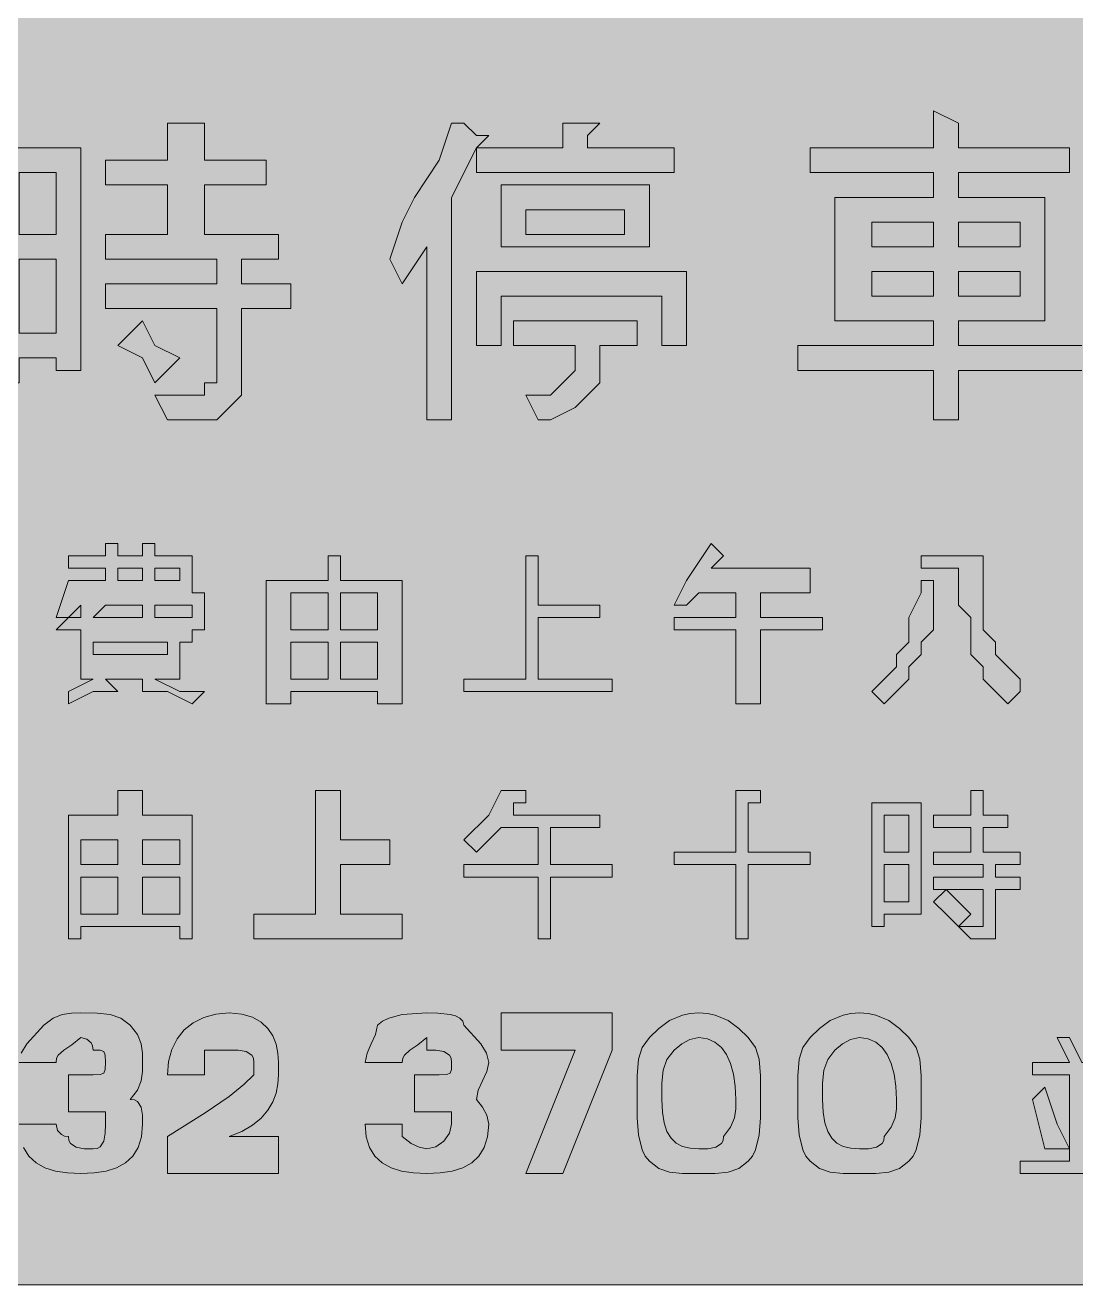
# Model space of a CAD drawing. Header units: metres. Extents: x 9 to 558, y 11 to 260.
# Drawn here: x 253.4 to 355.4, y 11.3 to 133.6 of the extents above; entities that cross this region are included whole.
import ezdxf

# ---------------------------------------------------------------- set-up
doc = ezdxf.new("R2010")
doc.units = ezdxf.units.M
doc.layers.add('FILL_BLACK_000000', color=7, linetype='Continuous', true_color=0x000000)
doc.layers.add('FILL_YELLOW_FFFF00', color=7, linetype='Continuous', true_color=0xffff00)

msp = doc.modelspace()

# ---------------------------------------------------------------- hatches: boundary and pattern name
at = {"layer": 'FILL_BLACK_000000', "true_color": 0x000000}
h = msp.add_hatch(color=7, dxfattribs=at)
h.dxf.hatch_style = 1
h.paths.add_polyline_path([(344.01, 121.68), (354.81, 121.68), (354.81, 119.28), (344.01, 119.28), (344.01, 116.88), (352.41, 116.88), (352.41, 104.88), (344.01, 104.88), (344.01, 102.48), (356.01, 102.48), (356.01, 100.08), (344.01, 100.08), (344.01, 95.28), (341.61, 95.28), (341.61, 100.08), (328.41, 100.08), (328.41, 102.48), (341.61, 102.48), (341.61, 104.88), (332.01, 104.88), (332.01, 116.88), (341.61, 116.88), (341.61, 119.28), (329.61, 119.28), (329.61, 121.68), (341.61, 121.68), (341.61, 125.28), (344.01, 124.08), (344.01, 122.88), (344.01, 121.68)])
h.paths.add_polyline_path([(341.61, 112.08), (341.61, 114.48), (335.61, 114.48), (335.61, 112.08), (341.61, 112.08)], flags=16)
h.paths.add_polyline_path([(335.61, 107.28), (341.61, 107.28), (341.61, 109.68), (335.61, 109.68), (335.61, 107.28)], flags=16)
h.paths.add_polyline_path([(344.01, 114.48), (344.01, 112.08), (350.01, 112.08), (350.01, 114.48), (344.01, 114.48)], flags=16)
h.paths.add_polyline_path([(350.01, 109.68), (344.01, 109.68), (344.01, 107.28), (350.01, 107.28), (350.01, 109.68)], flags=16)
h = msp.add_hatch(color=7, dxfattribs=at)
h.dxf.hatch_style = 1
h.paths.add_polyline_path([(267.21, 118.08), (261.21, 118.08), (261.21, 120.48), (267.21, 120.48), (267.21, 124.08), (270.81, 124.08), (270.81, 122.88), (270.81, 120.48), (276.81, 120.48), (276.81, 118.08), (270.81, 118.08), (270.81, 113.28), (278.01, 113.28), (278.01, 110.88), (274.41, 110.88), (274.41, 108.48), (279.21, 108.48), (279.21, 106.08), (274.41, 106.08), (274.41, 98.88), (274.41, 97.68), (273.21, 96.48), (272.01, 95.28), (270.81, 95.28), (267.21, 95.28), (266.01, 97.68), (269.61, 97.68), (270.81, 97.68), (270.81, 98.88), (272.01, 98.88), (272.01, 100.08), (272.01, 106.08), (261.21, 106.08), (261.21, 108.48), (272.01, 108.48), (272.01, 110.88), (261.21, 110.88), (261.21, 113.28), (267.21, 113.28), (267.21, 118.08)])
h = msp.add_hatch(color=7, dxfattribs=at)
h.dxf.hatch_style = 1
h.paths.add_polyline_path([(297.21, 122.88), (298.41, 122.88), (297.21, 121.68), (294.81, 116.88), (294.81, 95.28), (292.41, 95.28), (292.41, 112.08), (290.01, 108.48), (288.81, 110.88), (290.01, 114.48), (291.21, 116.88), (293.61, 120.48), (294.81, 124.08), (296.01, 124.08), (297.21, 122.88)])
h = msp.add_hatch(color=7, dxfattribs=at)
h.dxf.hatch_style = 1
h.paths.add_polyline_path([(308.01, 124.08), (309.21, 124.08), (308.01, 122.88), (308.01, 121.68), (316.41, 121.68), (316.41, 119.28), (297.21, 119.28), (297.21, 121.68), (305.61, 121.68), (305.61, 124.08), (308.01, 124.08)])
h = msp.add_hatch(color=7, dxfattribs=at)
h.dxf.hatch_style = 1
h.paths.add_polyline_path([(256.41, 100.08), (256.41, 101.28), (252.81, 101.28), (252.81, 98.88), (250.41, 98.88), (250.41, 100.08), (250.41, 121.68), (258.81, 121.68), (258.81, 100.08), (256.41, 100.08)])
h.paths.add_polyline_path([(252.81, 119.28), (252.81, 113.28), (256.41, 113.28), (256.41, 119.28), (252.81, 119.28)], flags=16)
h.paths.add_polyline_path([(256.41, 110.88), (252.81, 110.88), (252.81, 103.68), (256.41, 103.68), (256.41, 110.88)], flags=16)
h = msp.add_hatch(color=7, dxfattribs=at)
h.dxf.hatch_style = 1
h.paths.add_polyline_path([(314.01, 112.08), (299.61, 112.08), (299.61, 118.08), (314.01, 118.08), (314.01, 112.08)])
h.paths.add_polyline_path([(311.61, 115.68), (302.01, 115.68), (302.01, 113.28), (311.61, 113.28), (311.61, 115.68)], flags=16)
h = msp.add_hatch(color=7, dxfattribs=at)
h.dxf.hatch_style = 1
h.paths.add_polyline_path([(317.61, 109.68), (317.61, 102.48), (315.21, 102.48), (315.21, 107.28), (299.61, 107.28), (299.61, 102.48), (297.21, 102.48), (297.21, 109.68), (317.61, 109.68)])
h = msp.add_hatch(color=7, dxfattribs=at)
h.dxf.hatch_style = 1
h.paths.add_polyline_path([(266.01, 102.48), (268.41, 101.28), (266.01, 98.88), (264.81, 101.28), (262.41, 102.48), (264.81, 104.88), (266.01, 102.48)])
h = msp.add_hatch(color=7, dxfattribs=at)
h.dxf.hatch_style = 1
h.paths.add_polyline_path([(312.81, 104.88), (312.81, 102.48), (309.21, 102.48), (309.21, 100.08), (309.21, 98.88), (308.01, 97.68), (306.81, 96.48), (304.41, 95.28), (303.21, 95.28), (302.01, 97.68), (304.41, 97.68), (305.61, 98.88), (306.81, 100.08), (306.81, 102.48), (300.81, 102.48), (300.81, 104.88), (312.81, 104.88)])
h = msp.add_hatch(color=7, dxfattribs=at)
h.dxf.hatch_style = 1
h.paths.add_polyline_path([(261.21, 82.08), (261.21, 83.28), (262.41, 83.28), (262.41, 82.08), (264.81, 82.08), (264.81, 83.28), (266.01, 83.28), (266.01, 82.08), (269.61, 82.08), (269.61, 78.48), (270.81, 78.48), (270.81, 76.08), (270.81, 74.88), (269.61, 74.88), (269.61, 73.68), (268.41, 73.68), (268.41, 70.08), (266.01, 70.08), (268.41, 68.88), (270.81, 68.88), (269.61, 67.68), (267.21, 68.88), (264.81, 68.88), (264.81, 70.08), (261.21, 70.08), (262.41, 68.88), (260.01, 68.88), (257.61, 67.68), (257.61, 68.88), (260.01, 70.08), (258.81, 70.08), (258.81, 74.88), (257.61, 74.88), (256.41, 74.88), (257.61, 76.08), (256.41, 76.08), (257.61, 79.68), (261.21, 79.68), (261.21, 80.88), (257.61, 80.88), (257.61, 82.08), (261.21, 82.08)])
h.paths.add_polyline_path([(258.81, 76.08), (258.81, 77.28), (257.61, 76.08), (258.81, 76.08)], flags=16)
h.paths.add_polyline_path([(264.81, 80.88), (262.41, 80.88), (262.41, 79.68), (264.81, 79.68), (264.81, 80.88)], flags=16)
h.paths.add_polyline_path([(268.41, 79.68), (268.41, 80.88), (266.01, 80.88), (266.01, 79.68), (268.41, 79.68)], flags=16)
h.paths.add_polyline_path([(264.81, 76.08), (264.81, 77.28), (261.21, 77.28), (260.01, 76.08), (264.81, 76.08)], flags=16)
h.paths.add_polyline_path([(269.61, 77.28), (266.01, 77.28), (266.01, 76.08), (268.41, 76.08), (269.61, 76.08), (269.61, 77.28)], flags=16)
h.paths.add_polyline_path([(267.21, 73.68), (260.01, 73.68), (260.01, 72.48), (267.21, 72.48), (267.21, 73.68)], flags=16)
h = msp.add_hatch(color=7, dxfattribs=at)
h.dxf.hatch_style = 1
h.paths.add_polyline_path([(317.61, 79.68), (320.01, 83.28), (321.21, 82.08), (320.01, 80.88), (329.61, 80.88), (329.61, 78.48), (324.81, 78.48), (324.81, 76.08), (330.81, 76.08), (330.81, 74.88), (324.81, 74.88), (324.81, 67.68), (322.41, 67.68), (322.41, 74.88), (316.41, 74.88), (316.41, 76.08), (322.41, 76.08), (322.41, 78.48), (318.81, 78.48), (317.61, 77.28), (316.41, 77.28), (317.61, 79.68)])
h = msp.add_hatch(color=7, dxfattribs=at)
h.dxf.hatch_style = 1
h.paths.add_polyline_path([(290.01, 79.68), (290.01, 67.68), (287.61, 67.68), (287.61, 68.88), (279.21, 68.88), (279.21, 67.68), (276.81, 67.68), (276.81, 79.68), (282.81, 79.68), (282.81, 82.08), (284.01, 82.08), (284.01, 79.68), (290.01, 79.68)])
h.paths.add_polyline_path([(282.81, 74.88), (282.81, 78.48), (279.21, 78.48), (279.21, 74.88), (282.81, 74.88)], flags=16)
h.paths.add_polyline_path([(284.01, 74.88), (287.61, 74.88), (287.61, 78.48), (284.01, 78.48), (284.01, 74.88)], flags=16)
h.paths.add_polyline_path([(279.21, 73.68), (279.21, 70.08), (282.81, 70.08), (282.81, 73.68), (279.21, 73.68)], flags=16)
h.paths.add_polyline_path([(287.61, 73.68), (284.01, 73.68), (284.01, 70.08), (287.61, 70.08), (287.61, 73.68)], flags=16)
h = msp.add_hatch(color=7, dxfattribs=at)
h.dxf.hatch_style = 1
h.paths.add_polyline_path([(303.21, 77.28), (309.21, 77.28), (309.21, 76.08), (303.21, 76.08), (303.21, 70.08), (310.41, 70.08), (310.41, 68.88), (296.01, 68.88), (296.01, 70.08), (302.01, 70.08), (302.01, 82.08), (303.21, 82.08), (303.21, 77.28)])
h = msp.add_hatch(color=7, dxfattribs=at)
h.dxf.hatch_style = 1
h.paths.add_polyline_path([(346.41, 82.08), (346.41, 79.68), (346.41, 77.28), (346.41, 76.08), (346.41, 74.88), (347.61, 73.68), (347.61, 72.48), (348.81, 71.28), (350.01, 70.08), (350.01, 68.88), (348.81, 67.68), (347.61, 68.88), (346.41, 70.08), (346.41, 71.28), (345.21, 72.48), (345.21, 74.88), (345.21, 76.08), (344.01, 77.28), (344.01, 78.48), (344.01, 80.88), (340.41, 80.88), (340.41, 82.08), (346.41, 82.08)])
h = msp.add_hatch(color=7, dxfattribs=at)
h.dxf.hatch_style = 1
h.paths.add_polyline_path([(336.81, 70.08), (338.01, 71.28), (338.01, 72.48), (339.21, 73.68), (339.21, 74.88), (339.21, 76.08), (340.41, 78.48), (340.41, 79.68), (341.61, 79.68), (341.61, 78.48), (341.61, 77.28), (341.61, 74.88), (340.41, 73.68), (340.41, 72.48), (339.21, 71.28), (339.21, 70.08), (338.01, 68.88), (336.81, 67.68), (335.61, 68.88), (336.81, 70.08)])
h = msp.add_hatch(color=7, dxfattribs=at)
h.dxf.hatch_style = 1
h.paths.add_polyline_path([(264.81, 58.08), (264.81, 56.88), (269.61, 56.88), (269.61, 44.88), (268.41, 44.88), (268.41, 46.08), (258.81, 46.08), (258.81, 44.88), (257.61, 44.88), (257.61, 56.88), (262.41, 56.88), (262.41, 59.28), (263.61, 59.28), (264.81, 59.28), (264.81, 58.08)])
h.paths.add_polyline_path([(262.41, 52.08), (262.41, 54.48), (258.81, 54.48), (258.81, 52.08), (262.41, 52.08)], flags=16)
h.paths.add_polyline_path([(264.81, 52.08), (268.41, 52.08), (268.41, 54.48), (264.81, 54.48), (264.81, 52.08)], flags=16)
h.paths.add_polyline_path([(258.81, 50.88), (258.81, 47.28), (262.41, 47.28), (262.41, 50.88), (258.81, 50.88)], flags=16)
h.paths.add_polyline_path([(268.41, 50.88), (264.81, 50.88), (264.81, 47.28), (268.41, 47.28), (268.41, 50.88)], flags=16)
h = msp.add_hatch(color=7, dxfattribs=at)
h.dxf.hatch_style = 1
h.paths.add_polyline_path([(284.01, 59.28), (284.01, 58.08), (284.01, 54.48), (288.81, 54.48), (288.81, 52.08), (284.01, 52.08), (284.01, 47.28), (290.01, 47.28), (290.01, 44.88), (275.61, 44.88), (275.61, 47.28), (281.61, 47.28), (281.61, 59.28), (282.81, 59.28), (284.01, 59.28)])
h = msp.add_hatch(color=7, dxfattribs=at)
h.dxf.hatch_style = 1
h.paths.add_polyline_path([(298.41, 56.88), (299.61, 59.28), (300.81, 59.28), (302.01, 59.28), (302.01, 58.08), (300.81, 58.08), (300.81, 56.88), (309.21, 56.88), (309.21, 55.68), (304.41, 55.68), (304.41, 52.08), (310.41, 52.08), (310.41, 50.88), (304.41, 50.88), (304.41, 44.88), (303.21, 44.88), (303.21, 50.88), (296.01, 50.88), (296.01, 52.08), (303.21, 52.08), (303.21, 55.68), (299.61, 55.68), (297.21, 53.28), (296.01, 54.48), (298.41, 56.88)])
h = msp.add_hatch(color=7, dxfattribs=at)
h.dxf.hatch_style = 1
h.paths.add_polyline_path([(324.81, 59.28), (324.81, 58.08), (323.61, 58.08), (323.61, 53.28), (329.61, 53.28), (329.61, 52.08), (323.61, 52.08), (323.61, 44.88), (322.41, 44.88), (322.41, 52.08), (316.41, 52.08), (316.41, 53.28), (322.41, 53.28), (322.41, 59.28), (323.61, 59.28), (324.81, 59.28)])
h = msp.add_hatch(color=7, dxfattribs=at)
h.dxf.hatch_style = 1
h.paths.add_polyline_path([(345.21, 55.68), (341.61, 55.68), (341.61, 56.88), (345.21, 56.88), (345.21, 59.28), (346.41, 59.28), (346.41, 58.08), (346.41, 56.88), (348.81, 56.88), (348.81, 55.68), (346.41, 55.68), (346.41, 53.28), (350.01, 53.28), (350.01, 52.08), (347.61, 52.08), (347.61, 50.88), (350.01, 50.88), (350.01, 49.68), (347.61, 49.68), (347.61, 46.08), (347.61, 44.88), (346.41, 44.88), (345.21, 44.88), (344.01, 46.08), (345.21, 46.08), (346.41, 46.08), (346.41, 47.28), (346.41, 49.68), (341.61, 49.68), (341.61, 50.88), (346.41, 50.88), (346.41, 52.08), (341.61, 52.08), (341.61, 53.28), (345.21, 53.28), (345.21, 55.68)])
h = msp.add_hatch(color=7, dxfattribs=at)
h.dxf.hatch_style = 1
h.paths.add_polyline_path([(339.21, 47.28), (336.81, 47.28), (336.81, 46.08), (335.61, 46.08), (335.61, 47.28), (335.61, 58.08), (340.41, 58.08), (340.41, 47.28), (339.21, 47.28)])
h.paths.add_polyline_path([(336.81, 56.88), (336.81, 53.28), (339.21, 53.28), (339.21, 56.88), (336.81, 56.88)], flags=16)
h.paths.add_polyline_path([(339.21, 52.08), (336.81, 52.08), (336.81, 48.48), (339.21, 48.48), (339.21, 52.08)], flags=16)
h = msp.add_hatch(color=7, dxfattribs=at)
h.dxf.hatch_style = 1
h.paths.add_polyline_path([(344.01, 48.48), (345.21, 47.28), (344.01, 46.08), (342.81, 47.28), (341.61, 48.48), (342.81, 49.68), (344.01, 48.48)])
h = msp.add_hatch(color=7, dxfattribs=at)
h.dxf.hatch_style = 1
h.paths.add_polyline_path([(257.52, 22.14), (256.35, 22.32), (255.33, 22.65), (254.46, 23.13), (253.76, 23.78), (253.24, 24.61), (252.92, 25.64), (252.81, 26.88), (256.41, 26.88), (256.56, 26.28), (256.92, 25.87), (257.21, 25.73), (257.61, 25.68), (257.66, 25.28), (257.82, 24.99), (258.36, 24.63), (259.13, 24.5), (260.01, 24.48), (260.41, 24.53), (260.7, 24.69), (261.06, 25.23), (261.19, 26), (261.21, 26.88), (261.21, 28.08), (260.01, 28.08), (257.61, 28.08), (257.61, 31.68), (260.01, 31.68), (260.7, 31.7), (261.06, 31.83), (261.19, 32.19), (261.21, 32.88), (261.19, 33.57), (261.06, 33.93), (260.7, 34.06), (260.01, 34.08), (259.96, 34.48), (259.82, 34.77), (259.41, 35.13), (258.81, 35.28), (257.93, 34.57), (257.16, 34.08), (256.62, 33.59), (256.46, 33.28), (256.41, 32.88), (252.81, 32.88), (253.02, 33.78), (253.56, 34.68), (255.21, 36.48), (256.11, 37.17), (257.01, 37.53), (257.91, 37.66), (258.81, 37.68), (260.4, 37.66), (261.66, 37.53), (262.69, 37.17), (263.61, 36.48), (264.3, 35.58), (264.66, 34.68), (264.79, 33.78), (264.81, 32.88), (264.79, 31.98), (264.66, 31.08), (264.3, 30.18), (263.61, 29.28), (264.01, 29.23), (264.3, 29.07), (264.66, 28.53), (264.79, 27.76), (264.81, 26.88), (264.7, 25.64), (264.38, 24.61), (263.86, 23.78), (263.16, 23.13), (262.29, 22.65), (261.27, 22.32), (260.1, 22.14), (258.81, 22.08), (257.52, 22.14)])
h = msp.add_hatch(color=7, dxfattribs=at)
h.dxf.hatch_style = 1
h.paths.add_polyline_path([(278.01, 25.68), (278.01, 22.08), (267.21, 22.08), (267.21, 25.68), (270.88, 27.97), (273.21, 29.58), (274.63, 30.74), (275.61, 31.68), (275.61, 32.88), (275.56, 33.28), (275.4, 33.57), (274.86, 33.93), (274.09, 34.06), (273.21, 34.08), (270.81, 34.08), (270.81, 32.88), (270.81, 31.68), (267.21, 31.68), (267.32, 32.97), (267.64, 34.14), (268.16, 35.16), (268.86, 36.03), (269.73, 36.73), (270.75, 37.25), (271.92, 37.57), (273.21, 37.68), (274.45, 37.57), (275.48, 37.27), (276.31, 36.79), (276.96, 36.18), (277.44, 35.45), (277.77, 34.64), (277.95, 33.78), (278.01, 32.88), (278.01, 31.68), (277.95, 30.78), (277.77, 29.9), (277.44, 29.04), (276.96, 28.23), (276.31, 27.47), (275.48, 26.79), (274.45, 26.18), (273.21, 25.68), (278.01, 25.68)])
h = msp.add_hatch(color=7, dxfattribs=at)
h.dxf.hatch_style = 1
h.paths.add_polyline_path([(291.12, 22.14), (289.95, 22.32), (288.93, 22.65), (288.06, 23.13), (287.36, 23.78), (286.84, 24.61), (286.52, 25.64), (286.41, 26.88), (290.01, 26.88), (290.01, 25.68), (290.89, 24.99), (291.66, 24.63), (292.41, 24.48), (293.29, 24.69), (294.06, 25.23), (294.6, 26), (294.81, 26.88), (294.81, 28.08), (293.61, 28.08), (291.21, 28.08), (291.21, 31.68), (293.61, 31.68), (294.3, 31.7), (294.66, 31.83), (294.79, 32.19), (294.81, 32.88), (294.76, 33.28), (294.6, 33.57), (294.06, 33.93), (293.29, 34.06), (292.41, 34.08), (292.41, 35.28), (291.53, 34.57), (290.76, 34.08), (290.22, 33.59), (290.06, 33.28), (290.01, 32.88), (286.41, 32.88), (286.6, 33.78), (287.01, 34.68), (287.42, 35.58), (287.61, 36.48), (288.11, 36.88), (288.7, 37.17), (290.01, 37.53), (292.41, 37.68), (293.48, 37.66), (294.66, 37.53), (295.19, 37.39), (295.62, 37.17), (295.9, 36.88), (296.01, 36.48), (297.66, 34.68), (298.2, 33.78), (298.41, 32.88), (298.22, 31.98), (297.81, 31.08), (297.4, 30.18), (297.21, 29.28), (297.81, 28.53), (298.22, 27.76), (298.41, 26.88), (298.3, 25.64), (297.98, 24.61), (297.46, 23.78), (296.76, 23.13), (295.89, 22.65), (294.87, 22.32), (293.7, 22.14), (292.41, 22.08), (291.12, 22.14)])
h = msp.add_hatch(color=7, dxfattribs=at)
h.dxf.hatch_style = 1
h.paths.add_polyline_path([(306.81, 34.08), (299.61, 34.08), (299.61, 37.68), (310.41, 37.68), (310.41, 34.08), (305.61, 22.08), (302.01, 22.08), (306.81, 34.08)])
h = msp.add_hatch(color=7, dxfattribs=at)
h.dxf.hatch_style = 1
h.paths.add_polyline_path([(324.66, 25.83), (324.3, 24.39), (324.01, 23.78), (323.61, 23.28), (322.69, 22.59), (321.66, 22.23), (320.4, 22.1), (318.81, 22.08), (317.22, 22.1), (315.96, 22.23), (314.93, 22.59), (314.01, 23.28), (313.61, 23.78), (313.32, 24.39), (312.96, 25.83), (312.83, 27.5), (312.81, 29.28), (312.83, 31.57), (312.96, 33.18), (313.32, 34.34), (314.01, 35.28), (314.93, 36.16), (315.96, 36.93), (317.22, 37.47), (317.96, 37.63), (318.81, 37.68), (319.66, 37.63), (320.4, 37.47), (321.66, 36.93), (322.69, 36.16), (323.61, 35.28), (324.3, 34.34), (324.66, 33.18), (324.79, 31.57), (324.81, 29.28), (324.79, 27.5), (324.66, 25.83)])
h.paths.add_polyline_path([(322.18, 31.74), (321.9, 32.76), (321.51, 33.63), (321, 34.33), (320.38, 34.85), (319.65, 35.17), (318.81, 35.28), (317.93, 35.09), (317.16, 34.68), (316.41, 34.08), (315.72, 33.16), (315.36, 32.13), (315.23, 30.87), (315.21, 29.28), (315.27, 28.04), (315.43, 27.01), (315.72, 26.18), (316.11, 25.53), (316.62, 25.05), (317.23, 24.72), (317.97, 24.54), (318.81, 24.48), (319.69, 24.5), (320.46, 24.63), (321, 24.99), (321.16, 25.28), (321.21, 25.68), (321.9, 26.58), (322.26, 27.48), (322.39, 28.38), (322.41, 29.28), (322.35, 30.57), (322.18, 31.74)], flags=16)
h = msp.add_hatch(color=7, dxfattribs=at)
h.dxf.hatch_style = 1
h.paths.add_polyline_path([(340.26, 25.83), (339.9, 24.39), (339.61, 23.78), (339.21, 23.28), (338.29, 22.59), (337.26, 22.23), (336, 22.1), (334.41, 22.08), (332.82, 22.1), (331.56, 22.23), (330.53, 22.59), (329.61, 23.28), (329.21, 23.78), (328.92, 24.39), (328.56, 25.83), (328.43, 27.5), (328.41, 29.28), (328.43, 31.57), (328.56, 33.18), (328.92, 34.34), (329.61, 35.28), (330.53, 36.16), (331.56, 36.93), (332.82, 37.47), (333.56, 37.63), (334.41, 37.68), (335.26, 37.63), (336, 37.47), (337.26, 36.93), (338.29, 36.16), (339.21, 35.28), (339.9, 34.34), (340.26, 33.18), (340.39, 31.57), (340.41, 29.28), (340.39, 27.5), (340.26, 25.83)])
h.paths.add_polyline_path([(337.78, 31.74), (337.5, 32.76), (337.11, 33.63), (336.6, 34.33), (335.98, 34.85), (335.25, 35.17), (334.41, 35.28), (333.53, 35.09), (332.76, 34.68), (332.01, 34.08), (331.32, 33.16), (330.96, 32.13), (330.83, 30.87), (330.81, 29.28), (330.87, 28.04), (331.03, 27.01), (331.32, 26.18), (331.71, 25.53), (332.22, 25.05), (332.83, 24.72), (333.57, 24.54), (334.41, 24.48), (335.29, 24.5), (336.06, 24.63), (336.6, 24.99), (336.76, 25.28), (336.81, 25.68), (337.5, 26.58), (337.86, 27.48), (337.99, 28.38), (338.01, 29.28), (337.95, 30.57), (337.78, 31.74)], flags=16)
h = msp.add_hatch(color=7, dxfattribs=at)
h.dxf.hatch_style = 1
h.paths.add_polyline_path([(362.01, 34.08), (360.81, 32.88), (364.41, 32.88), (364.41, 31.68), (360.81, 31.68), (360.81, 23.28), (364.41, 23.28), (364.41, 22.08), (350.01, 22.08), (350.01, 23.28), (354.81, 23.28), (354.81, 31.68), (351.21, 31.68), (351.21, 32.88), (354.81, 32.88), (353.61, 35.28), (354.81, 35.28), (356.01, 32.88), (359.61, 32.88), (360.81, 35.28), (362.01, 35.28), (362.01, 34.08)])
h.paths.add_polyline_path([(358.41, 31.68), (357.21, 31.68), (357.21, 23.28), (358.41, 23.28), (358.41, 31.68)], flags=16)
h = msp.add_hatch(color=7, dxfattribs=at)
h.dxf.hatch_style = 1
h.paths.add_polyline_path([(353.61, 26.88), (354.81, 24.48), (352.41, 24.48), (351.21, 29.28), (352.41, 30.48), (353.61, 26.88)])
at = {"layer": 'FILL_YELLOW_FFFF00', "true_color": 0xffff00}
h = msp.add_hatch(color=7, dxfattribs=at)
h.dxf.hatch_style = 1
h.paths.add_polyline_path([(551.26, 259.63), (552.02, 259.47), (553.41, 258.93), (556.41, 257.28), (556.81, 256.78), (557.1, 256.19), (557.46, 254.88), (557.61, 252.48), (557.61, 18.48), (557.61, 16.08), (557.42, 15.2), (557.01, 14.43), (556.41, 13.68), (554.8, 12.29), (554.09, 11.87), (553.41, 11.58), (552.02, 11.32), (550.41, 11.28), (16.41, 11.28), (14.01, 11.28), (13.13, 11.99), (12.36, 12.48), (11.82, 12.97), (11.66, 13.28), (11.61, 13.68), (10.82, 14.13), (10.22, 14.6), (9.8, 15.09), (9.51, 15.63), (9.25, 16.89), (9.21, 18.48), (9.21, 252.48), (9.21, 254.88), (11.61, 257.28), (12.36, 257.88), (13.13, 258.29), (14.01, 258.48), (14.76, 259.08), (15.53, 259.49), (16.41, 259.68), (550.41, 259.68), (551.26, 259.63)])

# ---------------------------------------------------------------- linework, layer by layer
at = {"layer": 'FILL_BLACK_000000', "lineweight": 0, "true_color": 0x000000}
for points in [[(356.01, 100.08), (344.01, 100.08), (344.01, 95.28), (341.61, 95.28), (341.61, 100.08), (328.41, 100.08), (328.41, 102.48), (341.61, 102.48), (341.61, 104.88), (332.01, 104.88), (332.01, 116.88), (341.61, 116.88), (341.61, 119.28), (329.61, 119.28), (329.61, 121.68), (341.61, 121.68), (341.61, 125.28), (344.01, 124.08), (344.01, 122.88), (344.01, 121.68), (354.81, 121.68), (354.81, 119.28), (344.01, 119.28), (344.01, 116.88), (352.41, 116.88), (352.41, 104.88), (344.01, 104.88), (344.01, 102.48), (356.01, 102.48)], [(253.02, 33.78), (253.56, 34.68), (255.21, 36.48), (256.11, 37.17), (257.01, 37.53), (257.91, 37.66), (258.81, 37.68), (260.4, 37.66), (261.66, 37.53), (262.69, 37.17), (263.61, 36.48), (264.3, 35.58), (264.66, 34.68), (264.79, 33.78), (264.81, 32.88), (264.79, 31.98), (264.66, 31.08), (264.3, 30.18), (263.61, 29.28), (264.01, 29.23), (264.3, 29.07), (264.66, 28.53), (264.79, 27.76), (264.81, 26.88), (264.7, 25.64), (264.38, 24.61), (263.86, 23.78), (263.16, 23.13), (262.29, 22.65), (261.27, 22.32), (260.1, 22.14), (258.81, 22.08), (257.52, 22.14), (256.35, 22.32), (255.33, 22.65), (254.46, 23.13), (253.76, 23.78), (253.24, 24.61)], [(252.81, 26.88), (256.41, 26.88), (256.56, 26.28), (256.92, 25.87), (257.21, 25.73), (257.61, 25.68), (257.66, 25.28), (257.82, 24.99), (258.36, 24.63), (259.13, 24.5), (260.01, 24.48), (260.41, 24.53), (260.7, 24.69), (261.06, 25.23), (261.19, 26), (261.21, 26.88), (261.21, 28.08), (260.01, 28.08), (257.61, 28.08), (257.61, 31.68), (260.01, 31.68), (260.7, 31.7), (261.06, 31.83), (261.19, 32.19), (261.21, 32.88), (261.19, 33.57), (261.06, 33.93), (260.7, 34.06), (260.01, 34.08), (259.96, 34.48), (259.82, 34.77), (259.41, 35.13), (258.81, 35.28), (257.93, 34.57), (257.16, 34.08), (256.62, 33.59), (256.46, 33.28), (256.41, 32.88), (252.81, 32.88)]]:
    msp.add_lwpolyline(points, dxfattribs=at)
for points in [[(267.21, 118.08), (261.21, 118.08), (261.21, 120.48), (267.21, 120.48), (267.21, 124.08), (270.81, 124.08), (270.81, 122.88), (270.81, 120.48), (276.81, 120.48), (276.81, 118.08), (270.81, 118.08), (270.81, 113.28), (278.01, 113.28), (278.01, 110.88), (274.41, 110.88), (274.41, 108.48), (279.21, 108.48), (279.21, 106.08), (274.41, 106.08), (274.41, 98.88), (274.41, 97.68), (273.21, 96.48), (272.01, 95.28), (270.81, 95.28), (267.21, 95.28), (266.01, 97.68), (269.61, 97.68), (270.81, 97.68), (270.81, 98.88), (272.01, 98.88), (272.01, 100.08), (272.01, 106.08), (261.21, 106.08), (261.21, 108.48), (272.01, 108.48), (272.01, 110.88), (261.21, 110.88), (261.21, 113.28), (267.21, 113.28)], [(297.21, 122.88), (298.41, 122.88), (297.21, 121.68), (294.81, 116.88), (294.81, 95.28), (292.41, 95.28), (292.41, 112.08), (290.01, 108.48), (288.81, 110.88), (290.01, 114.48), (291.21, 116.88), (293.61, 120.48), (294.81, 124.08), (296.01, 124.08)], [(308.01, 124.08), (309.21, 124.08), (308.01, 122.88), (308.01, 121.68), (316.41, 121.68), (316.41, 119.28), (297.21, 119.28), (297.21, 121.68), (305.61, 121.68), (305.61, 124.08)], [(256.41, 100.08), (256.41, 101.28), (252.81, 101.28), (252.81, 98.88), (250.41, 98.88), (250.41, 100.08), (250.41, 121.68), (258.81, 121.68), (258.81, 100.08)], [(252.81, 119.28), (252.81, 113.28), (256.41, 113.28), (256.41, 119.28)], [(314.01, 112.08), (299.61, 112.08), (299.61, 118.08), (314.01, 118.08)], [(311.61, 115.68), (302.01, 115.68), (302.01, 113.28), (311.61, 113.28)], [(341.61, 112.08), (341.61, 114.48), (335.61, 114.48), (335.61, 112.08)], [(344.01, 114.48), (344.01, 112.08), (350.01, 112.08), (350.01, 114.48)], [(256.41, 110.88), (252.81, 110.88), (252.81, 103.68), (256.41, 103.68)], [(317.61, 109.68), (317.61, 102.48), (315.21, 102.48), (315.21, 107.28), (299.61, 107.28), (299.61, 102.48), (297.21, 102.48), (297.21, 109.68)], [(335.61, 107.28), (341.61, 107.28), (341.61, 109.68), (335.61, 109.68)], [(350.01, 109.68), (344.01, 109.68), (344.01, 107.28), (350.01, 107.28)], [(266.01, 102.48), (268.41, 101.28), (266.01, 98.88), (264.81, 101.28), (262.41, 102.48), (264.81, 104.88)], [(312.81, 104.88), (312.81, 102.48), (309.21, 102.48), (309.21, 100.08), (309.21, 98.88), (308.01, 97.68), (306.81, 96.48), (304.41, 95.28), (303.21, 95.28), (302.01, 97.68), (304.41, 97.68), (305.61, 98.88), (306.81, 100.08), (306.81, 102.48), (300.81, 102.48), (300.81, 104.88)], [(261.21, 82.08), (261.21, 83.28), (262.41, 83.28), (262.41, 82.08), (264.81, 82.08), (264.81, 83.28), (266.01, 83.28), (266.01, 82.08), (269.61, 82.08), (269.61, 78.48), (270.81, 78.48), (270.81, 76.08), (270.81, 74.88), (269.61, 74.88), (269.61, 73.68), (268.41, 73.68), (268.41, 70.08), (266.01, 70.08), (268.41, 68.88), (270.81, 68.88), (269.61, 67.68), (267.21, 68.88), (264.81, 68.88), (264.81, 70.08), (261.21, 70.08), (262.41, 68.88), (260.01, 68.88), (257.61, 67.68), (257.61, 68.88), (260.01, 70.08), (258.81, 70.08), (258.81, 74.88), (257.61, 74.88), (256.41, 74.88), (257.61, 76.08), (256.41, 76.08), (257.61, 79.68), (261.21, 79.68), (261.21, 80.88), (257.61, 80.88), (257.61, 82.08)], [(317.61, 79.68), (320.01, 83.28), (321.21, 82.08), (320.01, 80.88), (329.61, 80.88), (329.61, 78.48), (324.81, 78.48), (324.81, 76.08), (330.81, 76.08), (330.81, 74.88), (324.81, 74.88), (324.81, 67.68), (322.41, 67.68), (322.41, 74.88), (316.41, 74.88), (316.41, 76.08), (322.41, 76.08), (322.41, 78.48), (318.81, 78.48), (317.61, 77.28), (316.41, 77.28)], [(290.01, 79.68), (290.01, 67.68), (287.61, 67.68), (287.61, 68.88), (279.21, 68.88), (279.21, 67.68), (276.81, 67.68), (276.81, 79.68), (282.81, 79.68), (282.81, 82.08), (284.01, 82.08), (284.01, 79.68)], [(303.21, 77.28), (309.21, 77.28), (309.21, 76.08), (303.21, 76.08), (303.21, 70.08), (310.41, 70.08), (310.41, 68.88), (296.01, 68.88), (296.01, 70.08), (302.01, 70.08), (302.01, 82.08), (303.21, 82.08)], [(346.41, 82.08), (346.41, 79.68), (346.41, 77.28), (346.41, 76.08), (346.41, 74.88), (347.61, 73.68), (347.61, 72.48), (348.81, 71.28), (350.01, 70.08), (350.01, 68.88), (348.81, 67.68), (347.61, 68.88), (346.41, 70.08), (346.41, 71.28), (345.21, 72.48), (345.21, 74.88), (345.21, 76.08), (344.01, 77.28), (344.01, 78.48), (344.01, 80.88), (340.41, 80.88), (340.41, 82.08)], [(264.81, 80.88), (262.41, 80.88), (262.41, 79.68), (264.81, 79.68)], [(268.41, 79.68), (268.41, 80.88), (266.01, 80.88), (266.01, 79.68)], [(336.81, 70.08), (338.01, 71.28), (338.01, 72.48), (339.21, 73.68), (339.21, 74.88), (339.21, 76.08), (340.41, 78.48), (340.41, 79.68), (341.61, 79.68), (341.61, 78.48), (341.61, 77.28), (341.61, 74.88), (340.41, 73.68), (340.41, 72.48), (339.21, 71.28), (339.21, 70.08), (338.01, 68.88), (336.81, 67.68), (335.61, 68.88)], [(282.81, 74.88), (282.81, 78.48), (279.21, 78.48), (279.21, 74.88)], [(284.01, 74.88), (287.61, 74.88), (287.61, 78.48), (284.01, 78.48)], [(258.81, 76.08), (258.81, 77.28), (257.61, 76.08)], [(264.81, 76.08), (264.81, 77.28), (261.21, 77.28), (260.01, 76.08)], [(269.61, 77.28), (266.01, 77.28), (266.01, 76.08), (268.41, 76.08), (269.61, 76.08)], [(267.21, 73.68), (260.01, 73.68), (260.01, 72.48), (267.21, 72.48)], [(279.21, 73.68), (279.21, 70.08), (282.81, 70.08), (282.81, 73.68)], [(287.61, 73.68), (284.01, 73.68), (284.01, 70.08), (287.61, 70.08)], [(264.81, 58.08), (264.81, 56.88), (269.61, 56.88), (269.61, 44.88), (268.41, 44.88), (268.41, 46.08), (258.81, 46.08), (258.81, 44.88), (257.61, 44.88), (257.61, 56.88), (262.41, 56.88), (262.41, 59.28), (263.61, 59.28), (264.81, 59.28)], [(284.01, 59.28), (284.01, 58.08), (284.01, 54.48), (288.81, 54.48), (288.81, 52.08), (284.01, 52.08), (284.01, 47.28), (290.01, 47.28), (290.01, 44.88), (275.61, 44.88), (275.61, 47.28), (281.61, 47.28), (281.61, 59.28), (282.81, 59.28)], [(298.41, 56.88), (299.61, 59.28), (300.81, 59.28), (302.01, 59.28), (302.01, 58.08), (300.81, 58.08), (300.81, 56.88), (309.21, 56.88), (309.21, 55.68), (304.41, 55.68), (304.41, 52.08), (310.41, 52.08), (310.41, 50.88), (304.41, 50.88), (304.41, 44.88), (303.21, 44.88), (303.21, 50.88), (296.01, 50.88), (296.01, 52.08), (303.21, 52.08), (303.21, 55.68), (299.61, 55.68), (297.21, 53.28), (296.01, 54.48)], [(324.81, 59.28), (324.81, 58.08), (323.61, 58.08), (323.61, 53.28), (329.61, 53.28), (329.61, 52.08), (323.61, 52.08), (323.61, 44.88), (322.41, 44.88), (322.41, 52.08), (316.41, 52.08), (316.41, 53.28), (322.41, 53.28), (322.41, 59.28), (323.61, 59.28)], [(345.21, 55.68), (341.61, 55.68), (341.61, 56.88), (345.21, 56.88), (345.21, 59.28), (346.41, 59.28), (346.41, 58.08), (346.41, 56.88), (348.81, 56.88), (348.81, 55.68), (346.41, 55.68), (346.41, 53.28), (350.01, 53.28), (350.01, 52.08), (347.61, 52.08), (347.61, 50.88), (350.01, 50.88), (350.01, 49.68), (347.61, 49.68), (347.61, 46.08), (347.61, 44.88), (346.41, 44.88), (345.21, 44.88), (344.01, 46.08), (345.21, 46.08), (346.41, 46.08), (346.41, 47.28), (346.41, 49.68), (341.61, 49.68), (341.61, 50.88), (346.41, 50.88), (346.41, 52.08), (341.61, 52.08), (341.61, 53.28), (345.21, 53.28)], [(339.21, 47.28), (336.81, 47.28), (336.81, 46.08), (335.61, 46.08), (335.61, 47.28), (335.61, 58.08), (340.41, 58.08), (340.41, 47.28)], [(336.81, 56.88), (336.81, 53.28), (339.21, 53.28), (339.21, 56.88)], [(262.41, 52.08), (262.41, 54.48), (258.81, 54.48), (258.81, 52.08)], [(264.81, 52.08), (268.41, 52.08), (268.41, 54.48), (264.81, 54.48)], [(339.21, 52.08), (336.81, 52.08), (336.81, 48.48), (339.21, 48.48)], [(258.81, 50.88), (258.81, 47.28), (262.41, 47.28), (262.41, 50.88)], [(268.41, 50.88), (264.81, 50.88), (264.81, 47.28), (268.41, 47.28)], [(344.01, 48.48), (345.21, 47.28), (344.01, 46.08), (342.81, 47.28), (341.61, 48.48), (342.81, 49.68)], [(278.01, 25.68), (278.01, 22.08), (267.21, 22.08), (267.21, 25.68), (270.88, 27.97), (273.21, 29.58), (274.63, 30.74), (275.61, 31.68), (275.61, 32.88), (275.56, 33.28), (275.4, 33.57), (274.86, 33.93), (274.09, 34.06), (273.21, 34.08), (270.81, 34.08), (270.81, 32.88), (270.81, 31.68), (267.21, 31.68), (267.32, 32.97), (267.64, 34.14), (268.16, 35.16), (268.86, 36.03), (269.73, 36.73), (270.75, 37.25), (271.92, 37.57), (273.21, 37.68), (274.45, 37.57), (275.48, 37.27), (276.31, 36.79), (276.96, 36.18), (277.44, 35.45), (277.77, 34.64), (277.95, 33.78), (278.01, 32.88), (278.01, 31.68), (277.95, 30.78), (277.77, 29.9), (277.44, 29.04), (276.96, 28.23), (276.31, 27.47), (275.48, 26.79), (274.45, 26.18), (273.21, 25.68)], [(291.12, 22.14), (289.95, 22.32), (288.93, 22.65), (288.06, 23.13), (287.36, 23.78), (286.84, 24.61), (286.52, 25.64), (286.41, 26.88), (290.01, 26.88), (290.01, 25.68), (290.89, 24.99), (291.66, 24.63), (292.41, 24.48), (293.29, 24.69), (294.06, 25.23), (294.6, 26), (294.81, 26.88), (294.81, 28.08), (293.61, 28.08), (291.21, 28.08), (291.21, 31.68), (293.61, 31.68), (294.3, 31.7), (294.66, 31.83), (294.79, 32.19), (294.81, 32.88), (294.76, 33.28), (294.6, 33.57), (294.06, 33.93), (293.29, 34.06), (292.41, 34.08), (292.41, 35.28), (291.53, 34.57), (290.76, 34.08), (290.22, 33.59), (290.06, 33.28), (290.01, 32.88), (286.41, 32.88), (286.6, 33.78), (287.01, 34.68), (287.42, 35.58), (287.61, 36.48), (288.11, 36.88), (288.7, 37.17), (290.01, 37.53), (292.41, 37.68), (293.48, 37.66), (294.66, 37.53), (295.19, 37.39), (295.62, 37.17), (295.9, 36.88), (296.01, 36.48), (297.66, 34.68), (298.2, 33.78), (298.41, 32.88), (298.22, 31.98), (297.81, 31.08), (297.4, 30.18), (297.21, 29.28), (297.81, 28.53), (298.22, 27.76), (298.41, 26.88), (298.3, 25.64), (297.98, 24.61), (297.46, 23.78), (296.76, 23.13), (295.89, 22.65), (294.87, 22.32), (293.7, 22.14), (292.41, 22.08)], [(306.81, 34.08), (299.61, 34.08), (299.61, 37.68), (310.41, 37.68), (310.41, 34.08), (305.61, 22.08), (302.01, 22.08)], [(324.66, 25.83), (324.3, 24.39), (324.01, 23.78), (323.61, 23.28), (322.69, 22.59), (321.66, 22.23), (320.4, 22.1), (318.81, 22.08), (317.22, 22.1), (315.96, 22.23), (314.93, 22.59), (314.01, 23.28), (313.61, 23.78), (313.32, 24.39), (312.96, 25.83), (312.83, 27.5), (312.81, 29.28), (312.83, 31.57), (312.96, 33.18), (313.32, 34.34), (314.01, 35.28), (314.93, 36.16), (315.96, 36.93), (317.22, 37.47), (317.96, 37.63), (318.81, 37.68), (319.66, 37.63), (320.4, 37.47), (321.66, 36.93), (322.69, 36.16), (323.61, 35.28), (324.3, 34.34), (324.66, 33.18), (324.79, 31.57), (324.81, 29.28), (324.79, 27.5)], [(340.26, 25.83), (339.9, 24.39), (339.61, 23.78), (339.21, 23.28), (338.29, 22.59), (337.26, 22.23), (336, 22.1), (334.41, 22.08), (332.82, 22.1), (331.56, 22.23), (330.53, 22.59), (329.61, 23.28), (329.21, 23.78), (328.92, 24.39), (328.56, 25.83), (328.43, 27.5), (328.41, 29.28), (328.43, 31.57), (328.56, 33.18), (328.92, 34.34), (329.61, 35.28), (330.53, 36.16), (331.56, 36.93), (332.82, 37.47), (333.56, 37.63), (334.41, 37.68), (335.26, 37.63), (336, 37.47), (337.26, 36.93), (338.29, 36.16), (339.21, 35.28), (339.9, 34.34), (340.26, 33.18), (340.39, 31.57), (340.41, 29.28), (340.39, 27.5)], [(322.18, 31.74), (321.9, 32.76), (321.51, 33.63), (321, 34.33), (320.38, 34.85), (319.65, 35.17), (318.81, 35.28), (317.93, 35.09), (317.16, 34.68), (316.41, 34.08), (315.72, 33.16), (315.36, 32.13), (315.23, 30.87), (315.21, 29.28), (315.27, 28.04), (315.43, 27.01), (315.72, 26.18), (316.11, 25.53), (316.62, 25.05), (317.23, 24.72), (317.97, 24.54), (318.81, 24.48), (319.69, 24.5), (320.46, 24.63), (321, 24.99), (321.16, 25.28), (321.21, 25.68), (321.9, 26.58), (322.26, 27.48), (322.39, 28.38), (322.41, 29.28), (322.35, 30.57)], [(337.78, 31.74), (337.5, 32.76), (337.11, 33.63), (336.6, 34.33), (335.98, 34.85), (335.25, 35.17), (334.41, 35.28), (333.53, 35.09), (332.76, 34.68), (332.01, 34.08), (331.32, 33.16), (330.96, 32.13), (330.83, 30.87), (330.81, 29.28), (330.87, 28.04), (331.03, 27.01), (331.32, 26.18), (331.71, 25.53), (332.22, 25.05), (332.83, 24.72), (333.57, 24.54), (334.41, 24.48), (335.29, 24.5), (336.06, 24.63), (336.6, 24.99), (336.76, 25.28), (336.81, 25.68), (337.5, 26.58), (337.86, 27.48), (337.99, 28.38), (338.01, 29.28), (337.95, 30.57)], [(362.01, 34.08), (360.81, 32.88), (364.41, 32.88), (364.41, 31.68), (360.81, 31.68), (360.81, 23.28), (364.41, 23.28), (364.41, 22.08), (350.01, 22.08), (350.01, 23.28), (354.81, 23.28), (354.81, 31.68), (351.21, 31.68), (351.21, 32.88), (354.81, 32.88), (353.61, 35.28), (354.81, 35.28), (356.01, 32.88), (359.61, 32.88), (360.81, 35.28), (362.01, 35.28)], [(353.61, 26.88), (354.81, 24.48), (352.41, 24.48), (351.21, 29.28), (352.41, 30.48)]]:
    msp.add_lwpolyline(points, close=True, dxfattribs=at)
at = {"layer": 'FILL_YELLOW_FFFF00', "lineweight": 0, "true_color": 0xffff00}
msp.add_lwpolyline([(16.41, 259.68), (550.41, 259.68), (551.26, 259.63), (552.02, 259.47), (553.41, 258.93), (556.41, 257.28), (556.81, 256.78), (557.1, 256.19), (557.46, 254.88), (557.61, 252.48), (557.61, 18.48), (557.61, 16.08), (557.42, 15.2), (557.01, 14.43), (556.41, 13.68), (554.8, 12.29), (554.09, 11.87), (553.41, 11.58), (552.02, 11.32), (550.41, 11.28), (16.41, 11.28)], dxfattribs=at)

doc.saveas('drawing.dxf')
